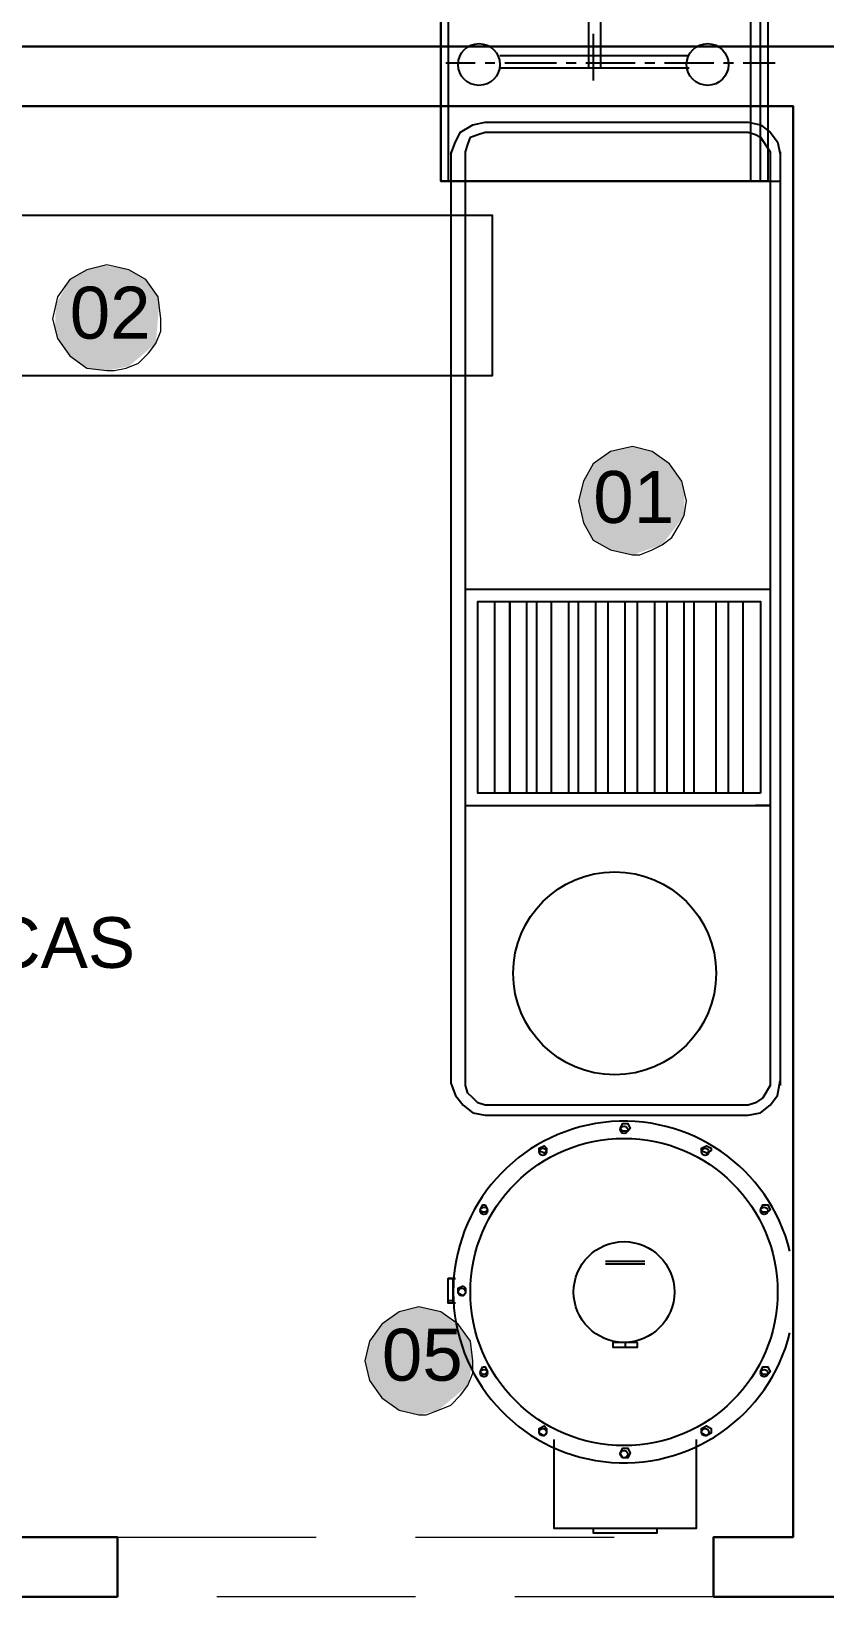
# Model space of a CAD drawing. Header units: metres. Extents: x 147 to 427, y -16 to 162.
# Drawn here: x 341.015 to 343.011, y 100.824 to 104.762 of the extents above; entities that cross this region are included whole.
import ezdxf

# ---------------------------------------------------------------- set-up
doc = ezdxf.new("R2010")
doc.units = ezdxf.units.M
doc.linetypes.add('IMPORT-Dashed _3_', pattern=[0.75, 0.5, -0.25])
doc.layers.add('1053_ARQ_BASE_MATADOURO_dwg', color=7, linetype='Continuous', lineweight=5, true_color=0x767676)
for name, color, linetype, lineweight in [('A-PAREDE', 7, 'Continuous', 30), ('A-TEXTO1', 7, 'Continuous', 5), ('A_PROJEÇÃO', 7, 'IMPORT-Dashed _3_', 5), ('PDF_equipamentos inox', 7, 'Continuous', 5), ('PDF_Text', 7, 'Continuous', 5)]:
    doc.layers.add(name, color=color, linetype=linetype, lineweight=lineweight)
doc.styles.add('Arial_1', font='arial.ttf', dxfattribs={"height": 0.1308})
doc.styles.add('Arial_2', font='arial.ttf', dxfattribs={"height": 0.1275})

# ---------------------------------------------------------------- blocks, each defined once
blk = doc.blocks.new('1053_ARQ_BASE_MATADOURO_dwg_arq geral tgov-4039641-TÉRREO 1_20 - Dependente 1')
at = {"layer": 'A-PAREDE', "color": 253, "true_color": 0xaaaaaa, "flags": 128}
blk.add_lwpolyline([(42.6296, 17.6382), (42.6296, 17.7882), (39.4796, 17.7882), (39.4796, 21.3882), (41.7796, 21.3882), (41.7796, 21.5382), (37.0796, 21.5382), (37.0796, 21.3882), (39.3296, 21.3882), (39.3296, 17.7882), (39.3296, 17.6382)], close=True, dxfattribs=at)
for points in [[(44.3296, 17.7882), (44.3296, 21.3882), (42.3796, 21.3882), (42.3796, 21.5382), (44.6046, 21.5382), (44.6046, 21.3882), (44.4796, 21.3882), (44.4796, 17.7882), (46.0946, 17.7882), (46.0946, 17.6382), (44.1296, 17.6382)], [(44.1296, 17.7882), (44.3296, 17.7882), (44.1296, 17.7882), (44.1296, 17.6382), (44.3296, 17.6382)]]:
    blk.add_lwpolyline(points, dxfattribs=at)
at = {"layer": 'A_PROJEÇÃO', "color": 253, "true_color": 0xaaaaaa}
for p, q in [((42.6296, 17.7882), (44.1296, 17.7882)), ((44.1296, 17.6382), (42.6296, 17.6382))]:
    blk.add_line(p, q, dxfattribs=at)
at = {"layer": 'A-TEXTO1', "insert": (40.8631, 19.3476), "char_height": 0.1275, "width": 2.161905, "attachment_point": 1, "line_spacing_factor": 0.941778, "style": 'Arial_2'}
blk.add_mtext('VÍSCERAS BRANCAS', dxfattribs=at)
blk = doc.blocks.new('1053_ARQ_BASE_MATADOURO_dwg_ARQ GALPAO TGOV-4039645-TÉRREO 1_20 - Dependente 1')
at = {"layer": 'PDF_Text', "true_color": 0xe2e2e2}
h = blk.add_hatch(color=254, dxfattribs=at)
h.paths.add_polyline_path([(-0.0618, 8.0849), (-0.0247, 8.0911), (-0.0247, 8.1035)])
h.paths.add_polyline_path([(-0.0742, 8.0849), (0.0247, 8.1282), (0.0618, 8.2148), (0.0495, 8.2704), (0.0185, 8.3137), (-0.0247, 8.3384), (-0.0742, 8.3508), (-0.1298, 8.3384), (-0.1731, 8.3137), (-0.204, 8.2704), (-0.204, 8.1653), (-0.1731, 8.122), (-0.1298, 8.0911)])
h.paths.add_polyline_path([(1.323, 8.2395), (1.3725, 8.2518), (1.4467, 8.3137), (1.459, 8.3755), (1.4529, 8.425), (1.422, 8.4682), (1.3725, 8.5005), (1.323, 8.5115), (1.2736, 8.4991), (1.2303, 8.4682), (1.1994, 8.425), (1.187, 8.3755), (1.1994, 8.326), (1.2303, 8.2828), (1.2736, 8.2518)])
h.paths.add_polyline_path([(-2.0958, 8.3137), (-2.0155, 8.3384), (-1.966, 8.4188), (-1.966, 8.4775), (-1.9784, 8.5161), (-1.9969, 8.5486), (-2.0773, 8.5816), (-2.0958, 8.5857), (-2.1515, 8.5733), (-2.1948, 8.5486), (-2.2195, 8.5053), (-2.2318, 8.4497), (-2.2195, 8.4002), (-2.1948, 8.357), (-2.1237, 8.3199), (-2.1017, 8.315)])
h.paths.add_polyline_path([(-1.2303, 8.8577), (-1.1932, 8.868), (-1.1252, 8.9257), (-1.1128, 8.9876), (-1.119, 9.0432), (-1.1499, 9.0865), (-1.2169, 9.1165), (-1.2488, 9.1236), (-1.2983, 9.1112), (-1.3416, 9.0865), (-1.3725, 9.0432), (-1.3849, 8.9876), (-1.3725, 8.9381), (-1.3416, 8.8948), (-1.2983, 8.8639)])
h.paths.add_polyline_path([(-2.2751, 9.2596), (-2.2257, 9.2658), (-2.1762, 9.3029), (-2.1391, 9.3894), (-2.1515, 9.4451), (-2.1824, 9.4883), (-2.2257, 9.5192), (-2.2751, 9.5254), (-2.3308, 9.5192), (-2.374, 9.4883), (-2.3988, 9.4451), (-2.4111, 9.3894), (-2.3776, 9.3029), (-2.374, 9.2967), (-2.3308, 9.2658)])
h.paths.add_polyline_path([(1.8609, 10.4033), (1.9351, 10.4281), (1.9907, 10.5022), (1.9907, 10.5641), (1.9784, 10.5975), (1.9536, 10.6321), (1.9104, 10.663), (1.8609, 10.6754), (1.8053, 10.663), (1.762, 10.6321), (1.7373, 10.5888), (1.7249, 10.5393), (1.7373, 10.4837), (1.762, 10.4404), (1.8053, 10.4157)])
h.paths.add_polyline_path([(0.5379, 10.867), (0.5935, 10.8773), (0.6615, 10.935), (0.6699, 11.0325), (0.6677, 11.0525), (0.6368, 11.0958), (0.5935, 11.1205), (0.5317, 11.1313), (0.4884, 11.1205), (0.4451, 11.0958), (0.4098, 11.0325), (0.408, 10.9721), (0.4142, 10.9474), (0.4451, 10.9041), (0.4884, 10.8732)])
h.paths.add_polyline_path([(-0.9521, 10.867), (-0.9026, 10.8794), (-0.847, 10.9165), (-0.8161, 11.003), (-0.8284, 11.0525), (-0.8532, 11.0958), (-0.8964, 11.1267), (-0.9521, 11.139), (-1.0015, 11.1267), (-1.0448, 11.0958), (-1.0807, 11.0325), (-1.0881, 11.003), (-1.0757, 10.9474), (-1.0448, 10.9103), (-1.0015, 10.8794)])
at = {"layer": 'PDF_equipamentos inox', "color": 253, "lineweight": 25, "true_color": 0xaaaaaa}
for p, q in [((1.7496, 13.3029), (1.7496, 11.6274)), ((1.7805, 13.3029), (1.7805, 11.6274)), ((2.1577, 13.1421), (2.1577, 11.343)), ((1.762, 11.714), (1.762, 11.5965)), ((2.0031, 11.6584), (1.5271, 11.6584)), ((1.4652, 11.6398), (1.391, 11.6398)), ((1.5147, 11.6398), (1.49, 11.6398)), ((2.0031, 11.6274), (1.5271, 11.6274)), ((1.6692, 11.6398), (1.5394, 11.6398)), ((1.7187, 11.6398), (1.694, 11.6398)), ((1.8671, 11.6398), (1.7434, 11.6398)), ((1.9165, 11.6398), (1.8918, 11.6398)), ((2.0649, 11.6398), (1.9413, 11.6398)), ((2.1144, 11.6398), (2.0897, 11.6398)), ((2.2195, 11.6398), (2.1391, 11.6398)), ((2.2318, 11.4172), (2.2318, 9.0679)), ((1.4281, 11.343), (2.2318, 11.343)), ((1.4405, 10.3168), (2.2071, 10.3168)), ((1.5147, 9.8036), (1.5147, 10.2859)), ((1.5951, 9.8036), (1.5951, 10.2859)), ((1.6198, 9.8036), (1.6198, 10.2859)), ((1.6569, 9.8036), (1.6569, 10.2859)), ((1.7002, 9.8036), (1.7002, 10.2859)), ((1.7249, 9.8036), (1.7249, 10.2859)), ((1.7682, 9.8036), (1.7682, 10.2859)), ((1.7991, 9.8036), (1.7991, 10.2859)), ((1.8424, 9.8036), (1.8424, 10.2859)), ((1.8733, 9.8036), (1.8733, 10.2859)), ((1.9165, 9.8036), (1.9165, 10.2859)), ((1.9475, 9.8036), (1.9475, 10.2859)), ((1.9907, 9.8036), (1.9907, 10.2859)), ((2.0155, 9.8036), (2.0155, 10.2859)), ((2.0711, 9.8036), (2.0711, 10.2859)), ((2.102, 9.8036), (2.102, 10.2859)), ((2.1391, 9.8036), (2.1391, 10.2859)), ((1.7929, 8.6261), (1.8918, 8.6261)), ((1.7929, 8.6199), (1.8918, 8.6199)), ((1.3972, 8.5272), (1.4096, 8.5272)), ((1.8424, 8.4221), (1.8424, 8.4097))]:
    blk.add_line(p, q, dxfattribs=at)
at = {"layer": 'PDF_equipamentos inox', "color": 253, "lineweight": 25, "true_color": 0xaaaaaa, "flags": 128}
for points in [[(2.2012, 14.3106), (2.2012, 11.343), (1.3789, 11.343), (1.3789, 13.1236), (1.3789, 11.343), (2.1826, 11.343), (2.1826, 14.3097), (2.1826, 13.1451), (0.9768, 13.1421)], [(1.3975, 11.343), (1.3975, 13.1421), (0.9768, 13.1421), (0.9768, 14.3106)], [(1.4034, 11.4111), (1.4158, 11.442), (1.4281, 11.4667), (1.459, 11.4852), (1.49, 11.4914), (2.1515, 11.4914), (2.1824, 11.4852), (2.2071, 11.4667), (2.2257, 11.442), (2.2318, 11.4111)], [(1.4034, 11.4172), (1.4034, 10.156), (1.4034, 9.6553), (1.4034, 9.0741), (1.4158, 9.0432), (1.4343, 9.0185), (1.459, 8.9999), (1.49, 8.9937), (2.1515, 8.9937), (2.1824, 8.9999), (2.2071, 9.0185), (2.2257, 9.0432), (2.2318, 9.0803)], [(1.4405, 9.7727), (2.2071, 9.7727), (2.17, 9.7727)], [(1.4096, 8.521), (1.4096, 8.5828), (1.3972, 8.5828), (1.4158, 8.5828)], [(1.4158, 8.521), (1.3972, 8.521), (1.3972, 8.5828)], [(1.6631, 8.1777), (1.6631, 7.9551), (2.0216, 7.9551), (2.0216, 8.1777)], [(1.762, 7.9551), (1.762, 7.9427), (1.9227, 7.9427), (1.9227, 7.9551)]]:
    blk.add_lwpolyline(points, dxfattribs=at)
for points in [[(2.1515, 9.0185), (1.49, 9.0185), (1.4714, 9.0246), (1.459, 9.037), (1.4467, 9.0494), (1.4405, 9.0679), (1.4405, 9.6553), (1.4405, 10.156), (1.4405, 11.4172), (1.4467, 11.4358), (1.4529, 11.4543), (1.4714, 11.4605), (1.49, 11.4667), (2.1515, 11.4667), (2.17, 11.4605), (2.1824, 11.4543), (2.2071, 11.4172), (2.2071, 9.0679), (2.1886, 9.037), (2.17, 9.0246)], [(0, 11.2565), (0, 10.8546), (1.5085, 10.8546), (1.5085, 11.2565)], [(2.1824, 9.8036), (1.4714, 9.8036), (1.4714, 10.2859), (2.1824, 10.2859)], [(1.5518, 10.2859), (1.5518, 9.8036)], [(1.8547, 8.9599), (1.8485, 8.9537), (1.8362, 8.9537), (1.83, 8.9599), (1.8362, 8.9723), (1.8485, 8.9723)], [(1.6445, 8.9105), (1.6445, 8.9043), (1.6383, 8.8981), (1.626, 8.9043), (1.626, 8.9105), (1.6383, 8.9166)], [(2.0587, 8.9043), (2.0464, 8.8981), (2.034, 8.9043), (2.034, 8.9105), (2.0464, 8.9166), (2.0587, 8.9105)], [(1.49, 8.7683), (1.4961, 8.7559), (1.49, 8.7497), (1.4838, 8.7497), (1.4776, 8.7559), (1.4838, 8.7683)], [(2.2009, 8.7497), (2.1886, 8.7497), (2.1824, 8.7559), (2.1886, 8.7683), (2.2009, 8.7683), (2.2071, 8.7559)], [(1.4343, 8.5643), (1.4405, 8.5581), (1.4405, 8.5457), (1.4343, 8.5395), (1.422, 8.5457), (1.422, 8.5581)], [(1.8733, 8.4221), (1.8114, 8.4221), (1.8114, 8.4097), (1.8733, 8.4097)], [(1.4838, 8.3602), (1.49, 8.3602), (1.4961, 8.3479), (1.49, 8.3417), (1.4838, 8.3417), (1.4776, 8.3479)], [(2.1886, 8.3417), (2.1824, 8.3479), (2.1886, 8.3602), (2.2009, 8.3602), (2.2071, 8.3479), (2.2009, 8.3417)], [(1.626, 8.2057), (1.6383, 8.2119), (1.6445, 8.2057), (1.6445, 8.1933), (1.6383, 8.1871), (1.626, 8.1933)], [(2.034, 8.1933), (2.034, 8.2057), (2.0464, 8.2119), (2.0587, 8.2057), (2.0587, 8.1933), (2.0464, 8.1871)], [(1.83, 8.1438), (1.8362, 8.1562), (1.8485, 8.1562), (1.8547, 8.1438), (1.8485, 8.1315), (1.8362, 8.1315)]]:
    blk.add_lwpolyline(points, close=True, dxfattribs=at)
at = {"layer": 'PDF_equipamentos inox', "color": 253, "lineweight": 25, "true_color": 0xaaaaaa}
for centre, radius in [((1.4745, 11.6367), 0.0526), ((2.0495, 11.6367), 0.0526), ((1.8158, 9.3505), 0.2553), ((1.8393, 8.9568), 0.00927), ((1.8393, 8.5488), 0.3864), ((1.6352, 8.9012), 0.00927), ((2.0433, 8.9012), 0.00927), ((1.4869, 8.7528), 0.00927), ((2.1917, 8.7528), 0.00927), ((1.8393, 8.5488), 0.1267), ((1.4312, 8.5488), 0.00927), ((1.4869, 8.3448), 0.00927), ((2.1917, 8.3448), 0.00927), ((1.6352, 8.1964), 0.00927), ((2.0433, 8.1964), 0.00927), ((1.8393, 8.1408), 0.00927)]:
    blk.add_circle(centre, radius, dxfattribs=at)
blk.add_arc((1.8393, 8.5488), 0.4297, 13.7769, 346.2231, dxfattribs=at)
at = {"layer": 'PDF_Text', "color": 253, "true_color": 0xaaaaaa, "flags": 128}
for points in [[(0.6739, 10.9968), (0.6677, 11.0525), (0.6368, 11.0958), (0.5935, 11.1205), (0.5379, 11.1328), (0.4884, 11.1205), (0.4451, 11.0958), (0.4142, 11.0525), (0.4019, 10.9968), (0.4142, 10.9474), (0.4451, 10.9041), (0.4884, 10.8732), (0.5379, 10.867), (0.5564, 10.867), (0.5873, 10.8732), (0.6182, 10.8856), (0.643, 10.9103), (0.6615, 10.935), (0.6739, 10.9659)], [(1.9969, 10.5393), (1.9846, 10.5888), (1.9536, 10.6321), (1.9104, 10.663), (1.8609, 10.6754), (1.8053, 10.663), (1.762, 10.6321), (1.7373, 10.5888), (1.7249, 10.5393), (1.7373, 10.4837), (1.762, 10.4404), (1.8053, 10.4157), (1.8609, 10.4033), (1.8794, 10.4033), (1.9104, 10.4157), (1.9351, 10.4281), (1.9598, 10.4466), (1.9784, 10.4775), (1.9907, 10.5022)], [(1.459, 8.3755), (1.4529, 8.425), (1.422, 8.4682), (1.3787, 8.4991), (1.323, 8.5115), (1.2736, 8.4991), (1.2303, 8.4682), (1.1994, 8.425), (1.187, 8.3755), (1.1994, 8.326), (1.2303, 8.2828), (1.2736, 8.2518), (1.323, 8.2395), (1.3416, 8.2395), (1.3725, 8.2518), (1.4034, 8.2642), (1.4281, 8.2889), (1.4467, 8.3137), (1.459, 8.3446)]]:
    blk.add_lwpolyline(points, close=True, dxfattribs=at)
at = {"layer": 'PDF_Text', "char_height": 0.1308, "width": 0.243392, "attachment_point": 1, "line_spacing_factor": 0.941778, "style": 'Arial_1'}
for s, insert in [('02', (0.4451, 11.0778)), ('01', (1.762, 10.6142)), ('05', (1.2303, 8.4565))]:
    blk.add_mtext(s, dxfattribs=dict(at, insert=insert))
blk = doc.blocks.new('1053_ARQ_BASE_MATADOURO_dwg-3625622-TÉRREO 1_20 - Dependente 1')
for name, p in [('1053_ARQ_BASE_MATADOURO_dwg_arq geral tgov-4039641-TÉRREO 1_20 - Dependente 1', (130.2098, 83.186)), ('1053_ARQ_BASE_MATADOURO_dwg_ARQ GALPAO TGOV-4039645-TÉRREO 1_20 - Dependente 1', (172.2746, 93.0419))]:
    blk.add_blockref(name, p)

msp = doc.modelspace()

# ---------------------------------------------------------------- block references
at = {"layer": '1053_ARQ_BASE_MATADOURO_dwg', "color": 253, "true_color": 0xaaaaaa}
msp.add_blockref('1053_ARQ_BASE_MATADOURO_dwg-3625622-TÉRREO 1_20 - Dependente 1', (168.392, 0), dxfattribs=at)

doc.saveas('drawing.dxf')
